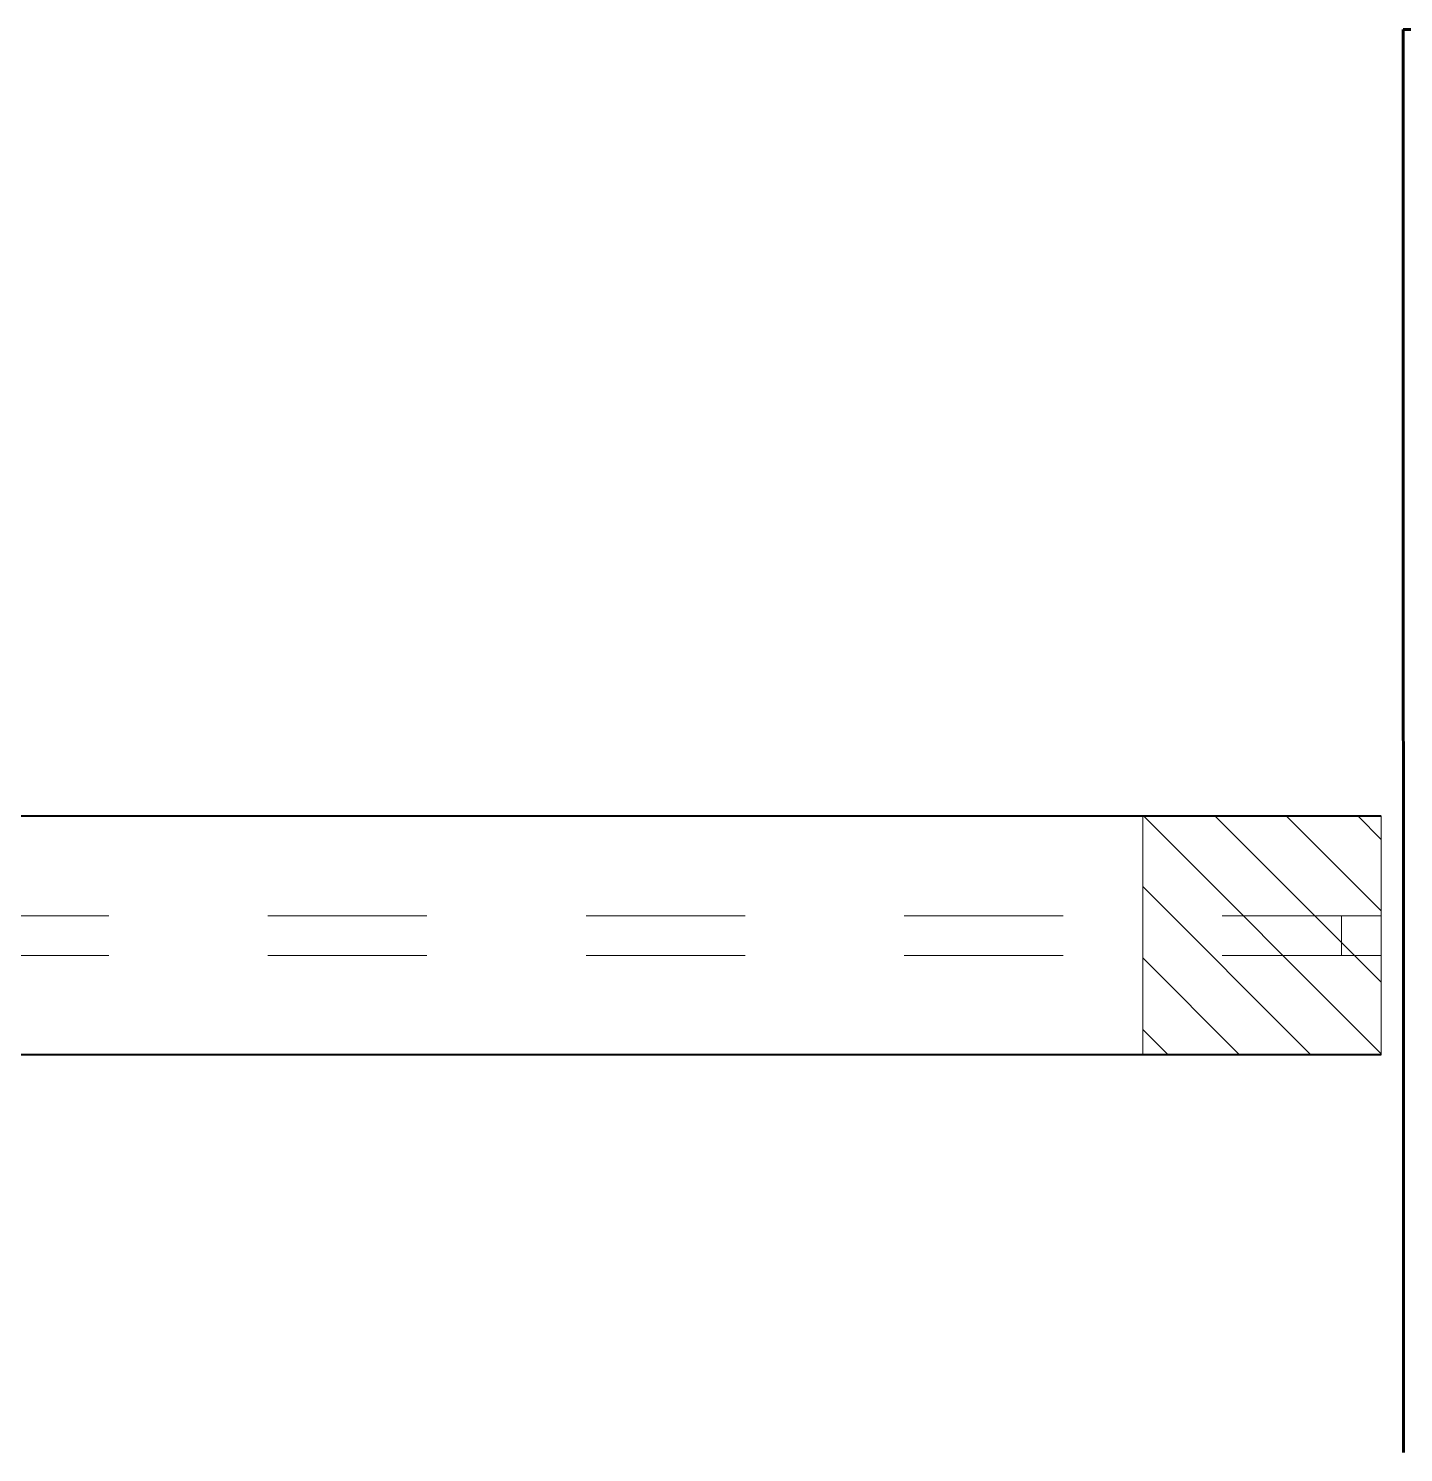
# Model space of a CAD drawing. Header units: millimetres. Extents: x 1 to 121, y 0 to 90.
# Drawn here: x 73.044 to 73.908, y 22.216 to 23.111 of the extents above; entities that cross this region are included whole.
import ezdxf

# ---------------------------------------------------------------- set-up
doc = ezdxf.new("R2010")
doc.units = ezdxf.units.MM
doc.linetypes.add('DASHED2', pattern=[0.375, 0.25, -0.125])
doc.layers.add('01', color=7, linetype='Continuous', lineweight=5, true_color=0xcc6600)
for name, color, linetype, lineweight in [('COLUMNETASSS', 211, 'Continuous', 20), ('muro bajo', 191, 'Continuous', 40), ('Muros el', 144, 'Continuous', 60), ('Vanos', 140, 'Continuous', 5)]:
    doc.layers.add(name, color=color, linetype=linetype, lineweight=lineweight)
doc.layers.add('perimetroooo', color=3, linetype='Continuous')

# ---------------------------------------------------------------- blocks, each defined once
blk = doc.blocks.new('A$C196F1E11')
at = {"layer": '01', "lineweight": 5}
h = blk.add_hatch(dxfattribs=at)
h.set_pattern_fill('ANSI31', scale=0.01, angle=-90)
h.set_pattern_definition([(315, (-134.044812, -149.728227), (0.0224506403, 0.0224506403), [])])
h.paths.add_polyline_path([(0, 0.15), (0, 0), (0.15, 0), (0.15, 0.15)])
at = {"layer": 'COLUMNETASSS', "color": 7, "lineweight": 5}
blk.add_lwpolyline([(0, 0.15), (0, 0), (0.15, 0), (0.15, 0.15)], close=True, dxfattribs=at)

msp = doc.modelspace()

# ---------------------------------------------------------------- linework, layer by layer
at = {"layer": 'muro bajo', "linetype": 'Continuous'}
for p, q in [((73.89449, 22.61606), (71.60367, 22.61604)), ((73.89449, 22.46608), (71.60367, 22.46606))]:
    msp.add_line(p, q, dxfattribs=at)
at = {"layer": 'Muros el', "ltscale": 0.05}
for p in [(77.19519, 23.11135), (73.90848, 22.21604)]:
    msp.add_line(p, (73.90834, 23.1108), dxfattribs=at)
at = {"layer": 'Vanos', "linetype": 'Continuous'}
for p, q in [((71.60367, 22.61604), (73.89449, 22.61606)), ((73.86949, 22.52855), (73.86949, 22.55355)), ((73.89449, 22.52855), (73.86949, 22.52855)), ((71.60367, 22.46606), (73.89449, 22.46608))]:
    msp.add_line(p, q, dxfattribs=at)
at = {"layer": 'Vanos', "linetype": 'DASHED2', "ltscale": 0.3}
for p, q in [((73.89449, 22.55355), (71.60364, 22.55355)), ((73.89449, 22.52855), (71.60364, 22.52855))]:
    msp.add_line(p, q, dxfattribs=at)

# ---------------------------------------------------------------- block references
at = {"layer": 'perimetroooo', "color": 2}
msp.add_blockref('A$C196F1E11', (73.74449, 22.46608), dxfattribs=at)

doc.saveas('drawing.dxf')
